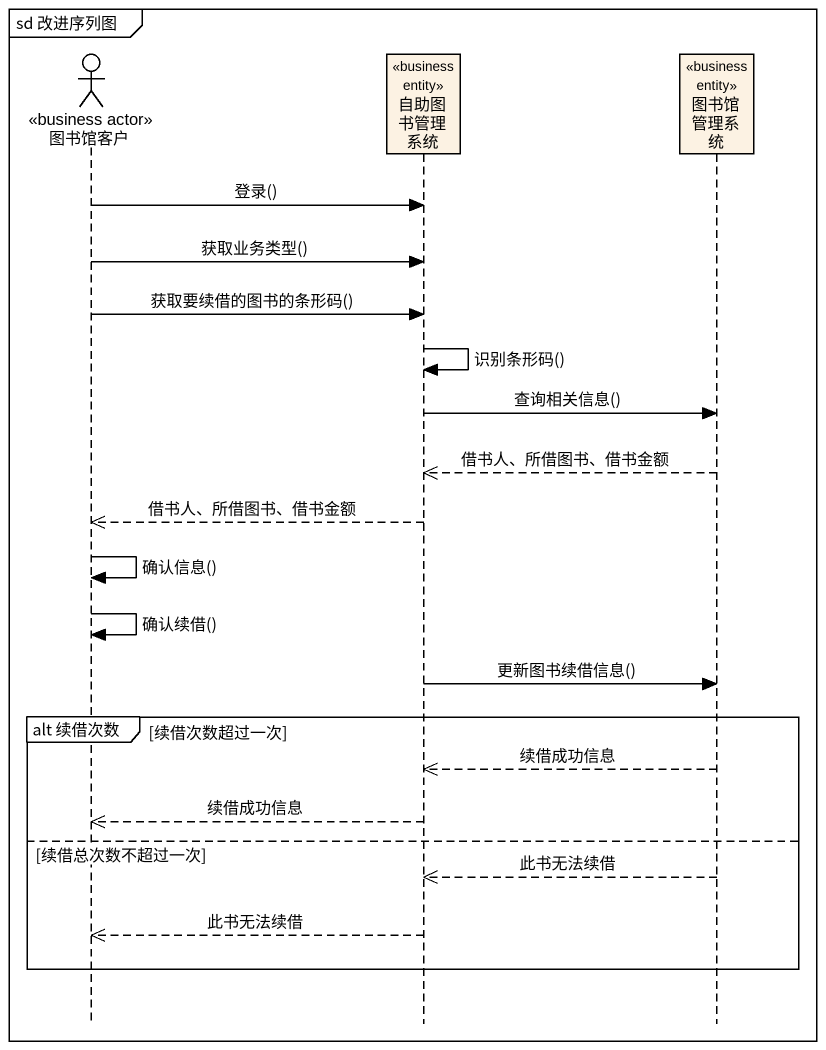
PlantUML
@startuml
mainframe sd 改进序列图
hide footbox
actor 图书馆客户 <<business actor>>
participant 自助图书管理系统 <<business entity>>
participant 图书馆管理系统 <<business entity>>

图书馆客户 -> 自助图书管理系统 : 登录()
图书馆客户 -> 自助图书管理系统 : 获取业务类型()
图书馆客户 -> 自助图书管理系统 : 获取要续借的图书的条形码()
自助图书管理系统 -> 自助图书管理系统 : 识别条形码()
自助图书管理系统 -> 图书馆管理系统 : 查询相关信息()
图书馆管理系统 -->> 自助图书管理系统 : 借书人、所借图书、借书金额
自助图书管理系统 -->> 图书馆客户 : 借书人、所借图书、借书金额
图书馆客户 -> 图书馆客户 : 确认信息()
图书馆客户 -> 图书馆客户 : 确认续借()
自助图书管理系统 -> 图书馆管理系统 : 更新图书续借信息()
group alt 续借次数 [续借次数超过一次]
  图书馆管理系统 -->> 自助图书管理系统 : 续借成功信息
  自助图书管理系统 -->> 图书馆客户 : 续借成功信息
else 续借总次数不超过一次
  图书馆管理系统 -->> 自助图书管理系统 : 此书无法续借
  自助图书管理系统 -->> 图书馆客户 : 此书无法续借
end
@enduml
